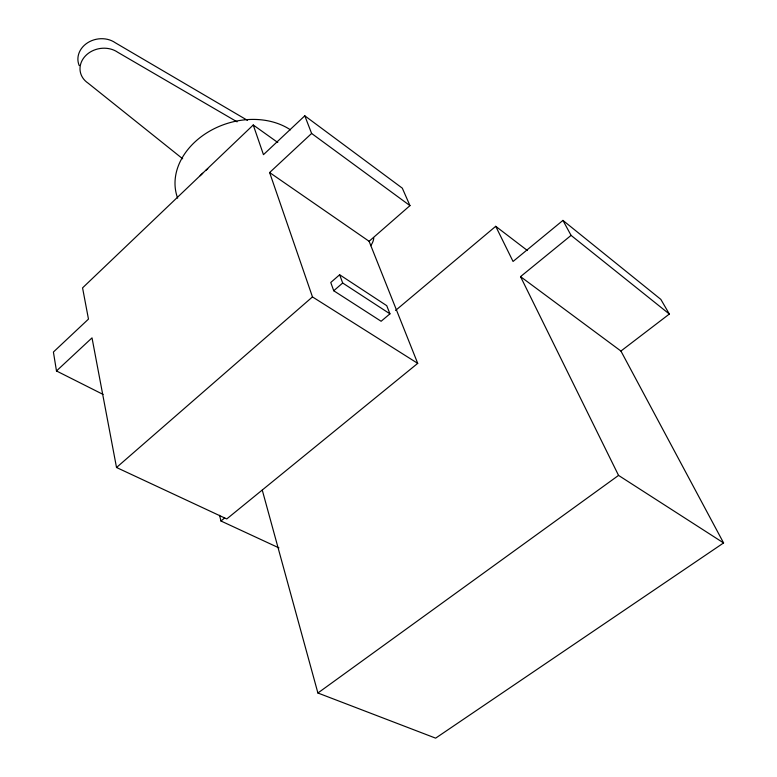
<?xml version="1.0" encoding="UTF-8"?>
<svg xmlns="http://www.w3.org/2000/svg" width="777" height="777" viewBox="0 0 777 777"><rect width="100%" height="100%" fill="white"/><g stroke="black" fill="none" stroke-linecap="round" stroke-linejoin="round"><path stroke-width="1.17" d="M277.768 142.482L253.244 124.99L82.566 287.878L88.471 319.104L53.409 352.039L56.478 370.959L103.079 394.425M56.478 370.959L92.016 337.869L116.521 467.501L226.767 518.939L417.715 363.364L369.104 241.288L409.965 205.623L402.311 188.16L304.798 115.812L263.461 154.662L253.244 124.99M417.715 363.364L312.471 296.911L269.619 172.543L311.616 133.45L304.798 115.812M116.521 467.501L312.471 296.911M339.646 274.757L330.759 282.488L333.731 290.753L381.118 321.26L389.947 313.84L386.732 305.672L339.646 274.757L342.686 283.003L389.947 313.84M333.731 290.753L342.686 283.003M395.561 310.45L495.726 226.311L527.408 250.524M669.347 314.044L571.085 235.392L520.532 276.631L620.93 351.049L669.347 314.044L660.829 299.378L562.937 220.406L513.053 261.46L495.726 226.311M219.561 515.306L220.959 520.998L224.65 517.977M317.9 693.006L618.55 475.407L723.591 542.938L435.635 738.15L317.9 693.006L262.276 490.151M220.959 520.998L278.953 547.892M237.082 121.843L117.822 52.321A22.873 19.289 -9.9 0 0 85.538 55.789A22.873 19.289 -9.9 0 0 88.054 83.11L182.682 158.79M247.465 120.348L115.414 42.832A22.698 19.25 -9.7 0 0 87.752 42.686A22.698 19.25 -9.7 0 0 79.235 65.627M269.619 172.543L369.104 241.288M311.616 133.45L409.965 205.623M562.937 220.406L571.085 235.392M620.93 351.049L723.591 542.938M520.532 276.631L618.55 475.407M373.776 237.917A19.639 14.287 -21.8 0 1 370.697 245.678M200.175 175.748A70.901 54.031 -18.1 0 1 202.68 173.242M206.031 170.231A70.901 54.031 -18.1 0 1 207.799 168.764M177.651 198.145A69.357 53.934 -18.1 0 1 208.071 132.08A69.357 53.934 -18.1 0 1 290.443 129.837"/></g></svg>
